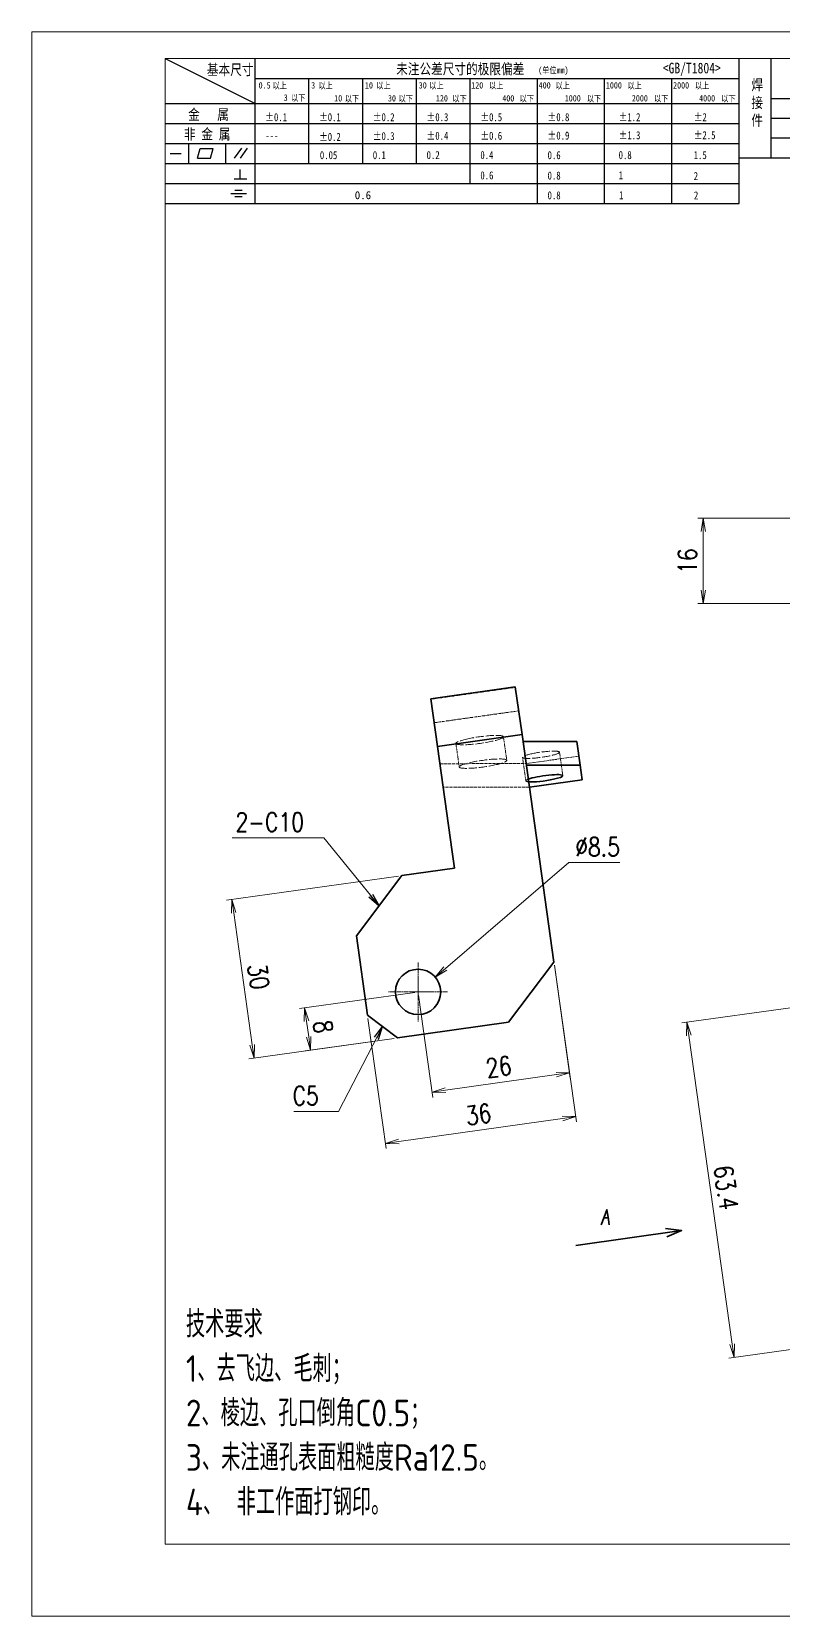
# Model space of a CAD drawing. Header units: millimetres. Extents: x 53130 to 124945, y -23470 to -1811.
# Drawn here: x 54764.9 to 54905.7, y -2526.1 to -2229.1 of the extents above; entities that cross this region are included whole.
import ezdxf

# ---------------------------------------------------------------- set-up
doc = ezdxf.new("R2010")
doc.units = ezdxf.units.MM
doc.header["$LTSCALE"] = 0.5
doc.linetypes.add('AM_ISO02W050x2', pattern=[3.75, 3, -0.75])
doc.linetypes.add('AM_ISO08W050x2', pattern=[9, 6, -0.75, 1.5, -0.75])
for name, color, linetype, lineweight in [('中心线', 2, 'AM_ISO08W050x2', 18), ('图框', 7, 'Continuous', 18), ('标注线', 3, 'Continuous', 18), ('粗实线', 7, 'Continuous', 35), ('虚线', 1, 'AM_ISO02W050x2', 18)]:
    doc.layers.add(name, color=color, linetype=linetype, lineweight=lineweight)
doc.layers.add('图\\M+19E79\\M+195B6\\M+18E9A', color=7, linetype='Continuous')
doc.layers.add('打印', color=7, linetype='Continuous', lineweight=15, plot=False)
doc.layers.add('打印-禁用', color=7, linetype='Continuous', lineweight=15, plot=False)
doc.styles.add('DIM', font='romans.shx', dxfattribs={"width": 0.8, "bigfont": 'bigfont.shx'})
doc.styles.add('国标', font='simfang.ttf', dxfattribs={"width": 0.8})
doc.styles.add('机械长仿宋', font='gbenor.shx', dxfattribs={"height": 1, "bigfont": 'gbcbig.shx'})
doc.dimstyles.new('XR 1-1', dxfattribs={"dimtxt": 3.5, "dimasz": 2.5, "dimexe": 1, "dimexo": 0.625, "dimgap": 1.2, "dimtad": 1, "dimtoh": 1, "dimdsep": 46, "dimtxsty": 'DIM', "dimblk": 'OPEN', "dimcen": 0, "dimclrd": 8, "dimclre": 8, "dimclrt": 2, "dimazin": 2, "dimtfac": 0.5, "dimtmove": 0, "dimatfit": 3, "dimldrblk": 'OPEN', "dimfxl": 0, "dimtolj": 2, "dimlwd": 18, "dimlwe": 18, "dimarcsym": 0})
doc.dimstyles.new('XR 1-1$0', dxfattribs={"dimtxt": 3.5, "dimasz": 2.5, "dimexe": 1, "dimexo": 0.625, "dimgap": 1.2, "dimtad": 1, "dimzin": 9, "dimdsep": 46, "dimtxsty": 'DIM', "dimblk": 'OPEN', "dimcen": 0, "dimclrd": 8, "dimclre": 8, "dimclrt": 2, "dimazin": 2, "dimtfac": 0.5, "dimtmove": 0, "dimatfit": 3, "dimldrblk": 'OPEN', "dimfxl": 0, "dimtolj": 2, "dimlwd": 18, "dimlwe": 18, "dimarcsym": 0})
doc.dimstyles.new('XR 1-1$3', dxfattribs={"dimtxt": 3.5, "dimasz": 2.5, "dimexe": 1, "dimexo": 0.625, "dimgap": 1.2, "dimtad": 1, "dimtoh": 1, "dimdsep": 46, "dimtxsty": 'DIM', "dimblk": 'OPEN', "dimcen": 0, "dimclrd": 8, "dimclre": 8, "dimclrt": 2, "dimazin": 2, "dimtfac": 0.5, "dimtofl": 0, "dimtmove": 0, "dimatfit": 3, "dimldrblk": 'OPEN', "dimfxl": 0, "dimtolj": 2, "dimlwd": 18, "dimlwe": 18, "dimarcsym": 0})

# ---------------------------------------------------------------- blocks, each defined once
blk = doc.blocks.new('GZDEH零件A3图框V01版')
at = {"layer": '图\\M+19E79\\M+195B6\\M+18E9A', "color": 9}
for p, q in [((2882.49, -1554.46), (2899.37, -1562.92)), ((2899.37, -1581.67), (2899.37, -1554.46)), ((2990.09, -1581.67), (2990.09, -1554.46)), ((2996.09, -1573.08), (2996.09, -1554.46)), ((2899.37, -1558.24), (2990.09, -1558.24)), ((2909.45, -1574.17), (2909.45, -1558.24)), ((2919.53, -1574.17), (2919.53, -1558.24)), ((2929.61, -1574.17), (2929.61, -1558.24)), ((2939.69, -1577.92), (2939.69, -1558.24)), ((2952.29, -1581.67), (2952.29, -1558.24)), ((2964.89, -1581.67), (2964.89, -1558.24)), ((2977.49, -1581.67), (2977.49, -1558.24)), ((2996.09, -1561.98), (3113.09, -1561.98)), ((2882.49, -1562.92), (2990.09, -1562.92)), ((2882.49, -1566.67), (2990.09, -1566.67)), ((2996.09, -1565.68), (3113.09, -1565.68)), ((2882.49, -1570.42), (2990.09, -1570.42)), ((2886.92, -1574.12), (2886.92, -1570.42)), ((2893.91, -1574.12), (2893.91, -1570.42)), ((2996.09, -1569.38), (3113.09, -1569.38)), ((2883.43, -1572.27), (2885.49, -1572.27)), ((2888.59, -1573.16), (2889.07, -1571.37)), ((2888.59, -1573.16), (2891, -1573.16)), ((2889.07, -1571.37), (2891.48, -1571.37)), ((2891, -1573.16), (2891.48, -1571.37)), ((2895.52, -1573.16), (2896.85, -1571.3)), ((2896.6, -1573.16), (2897.94, -1571.3)), ((2990.09, -1573.08), (3113.09, -1573.08)), ((2882.49, -1574.17), (2990.09, -1574.17)), ((2895.42, -1577.05), (2897.81, -1577.05)), ((2896.58, -1577.05), (2896.58, -1575.28)), ((2882.49, -1577.92), (2990.09, -1577.92)), ((2894.79, -1579.77), (2897.77, -1579.77)), ((2895.57, -1579.17), (2896.92, -1579.17)), ((2882.49, -1581.67), (2990.09, -1581.67)), ((2895.57, -1580.37), (2896.93, -1580.37))]:
    blk.add_line(p, q, dxfattribs=at)
at = {"layer": '图框', "linetype": 'Continuous'}
for p, q in [((2882.49, -1554.46), (2882.49, -1832.96)), ((3272.49, -1554.46), (2882.49, -1554.46)), ((2882.49, -1832.96), (3272.49, -1832.96))]:
    blk.add_line(p, q, dxfattribs=at)
at = {"layer": '打印-禁用', "linetype": 'Continuous'}
for p, q in [((2857.49, -1549.46), (2857.49, -1846.46)), ((3277.49, -1549.46), (2857.49, -1549.46)), ((2857.49, -1846.46), (3277.49, -1846.46))]:
    blk.add_line(p, q, dxfattribs=at)
at = {"layer": '图\\M+19E79\\M+195B6\\M+18E9A', "color": 9, "style": '国标', "width": 0.8}
for s, height, p in [('基本尺寸', 2, (2890.33, -1557.58)), ('未注公差尺寸的极限偏差', 2, (2925.81, -1557.44)), ('<GB/T1804>', 2, (2975.78, -1557.27)), ('30', 1.2, (2930.04, -1560.11)), ('金   属', 2, (2886.82, -1565.98)), ('±0.1', 1.5, (2901.27, -1566.23)), ('±0.1', 1.5, (2911.35, -1566.23)), ('±0.2', 1.5, (2921.43, -1566.23)), ('±0.3', 1.5, (2931.51, -1566.23)), ('±0.5', 1.5, (2941.59, -1566.23)), ('±0.8', 1.5, (2954.19, -1566.23)), ('±1.2', 1.5, (2967.51, -1566.23)), ('±2', 1.5, (2981.58, -1566.23)), ('非 金 属', 2, (2886.02, -1569.65)), ('±0.3', 1.5, (2921.43, -1569.77)), ('±0.4', 1.5, (2931.51, -1569.71)), ('±0.6', 1.5, (2941.59, -1569.71)), ('±0.9', 1.5, (2954.19, -1569.68)), ('±1.3', 1.5, (2967.51, -1569.62)), ('±2.5', 1.5, (2981.58, -1569.61)), ('---', 1.5, (2901.27, -1569.65)), ('±0.2', 1.5, (2911.35, -1569.92)), ('0.1', 1.5, (2921.43, -1573.34)), ('0.2', 1.5, (2931.51, -1573.33)), ('0.4', 1.5, (2941.59, -1573.33)), ('0.6', 1.5, (2954.19, -1573.35)), ('0.8', 1.5, (2967.51, -1573.33)), ('1.5', 1.5, (2981.58, -1573.34)), ('0.6', 1.5, (2941.59, -1577.14)), ('0.8', 1.5, (2954.19, -1577.17)), ('1', 1.5, (2967.51, -1577.12)), ('2', 1.5, (2981.58, -1577.26)), ('0.8', 1.5, (2954.19, -1580.87)), ('1', 1.5, (2967.59, -1580.86)), ('2', 1.5, (2981.62, -1580.89))]:
    blk.add_text(s, height=height, dxfattribs=at).set_placement(p)
at = {"layer": '图\\M+19E79\\M+195B6\\M+18E9A', "color": 9, "lineweight": 15, "style": '国标', "width": 0.8}
for s, p in [('(单位mm)', (2952.44, -1557.27)), ('0.5', (2900.03, -1560.11)), ('以上', (2902.64, -1560.16)), ('3', (2909.88, -1560.11)), ('以上', (2911.25, -1560.16)), ('10', (2919.96, -1560.11)), ('以上', (2922.09, -1560.16)), ('以上', (2932.02, -1560.16)), ('120', (2939.88, -1560.11)), ('以上', (2943.21, -1560.16)), ('400', (2952.52, -1560.11)), ('以上', (2955.68, -1560.16)), ('1000', (2965.12, -1560.11)), ('以上', (2969.16, -1560.16)), ('2000', (2977.72, -1560.11)), ('以上', (2981.8, -1560.16)), ('3', (2904.73, -1562.41)), ('以下', (2906.1, -1562.46)), ('10', (2914.19, -1562.54)), ('以下', (2916.18, -1562.59)), ('30', (2924.27, -1562.54)), ('以下', (2926.26, -1562.59)), ('120', (2933.26, -1562.54)), ('以下', (2936.34, -1562.59)), ('400', (2945.7, -1562.54)), ('以下', (2948.94, -1562.59)), ('1000', (2957.41, -1562.54)), ('以下', (2961.54, -1562.59)), ('2000', (2969.99, -1562.54)), ('以下', (2974.14, -1562.59)), ('4000', (2982.59, -1562.54)), ('以下', (2986.74, -1562.59))]:
    blk.add_text(s, height=1.2, dxfattribs=at).set_placement(p)
at = {"layer": '图\\M+19E79\\M+195B6\\M+18E9A', "color": 9, "lineweight": 13, "style": '国标'}
blk.add_text('0.6', height=1.5, dxfattribs=at).set_placement((2918.05, -1580.85))
at = {"layer": '图\\M+19E79\\M+195B6\\M+18E9A', "color": 9, "style": '国标'}
for s, insert, char_height, width, attachment_point in [('焊\\P接\\P件', (2992.39, -1558.41), 2, 3.1877, 1), ('0.05', (2911.51, -1573.37), 1.5, 5.1982, 7)]:
    blk.add_mtext(s, dxfattribs=dict(at, insert=insert, char_height=char_height, width=width, attachment_point=attachment_point))
blk = doc.blocks.new('DEH A3')
at = {"layer": '图框'}
blk.add_blockref('GZDEH零件A3图框V01版', (-2857.49, 1846.46), dxfattribs=at)
blk = doc.blocks.new('_Open')
at = {"color": 0, "linetype": 'ByBlock', "lineweight": -2}
for p, q in [((-1, 0.17), (0, 0)), ((-1, -0.17), (0, 0)), ((0, 0), (-1, 0))]:
    blk.add_line(p, q, dxfattribs=at)
blk = doc.blocks.new('*D112')
at = {"layer": 'Defpoints', "color": 0, "transparency": 16777216}
for p in [(54908.16, -2411.89), (54916.99, -2474.69), (54896.51, -2477.57)]:
    blk.add_point(p, dxfattribs=at)
at = {"layer": '标注线', "color": 8, "lineweight": 18, "transparency": 16777216}
for p, q in [((54907.54, -2411.97), (54886.69, -2414.9)), ((54888.03, -2417.24), (54896.16, -2475.09)), ((54916.37, -2474.78), (54895.52, -2477.71))]:
    blk.add_line(p, q, dxfattribs=at)
at = {"layer": '标注线', "color": 8, "lineweight": 18, "transparency": 16777216, "xscale": 2.5, "yscale": 2.5, "zscale": 2.5}
for p, rotation in [((54887.68, -2414.77), 98.00003737006217), ((54896.51, -2477.57), 278.0000373700622)]:
    blk.add_blockref('_Open', p, dxfattribs=dict(at, rotation=rotation))
at = {"layer": '标注线', "color": 2, "transparency": 16777216, "insert": (54895.02, -2445.76), "char_height": 3.5, "attachment_point": 5, "rotation": 278, "style": 'DIM'}
blk.add_mtext('\\A2;63.4', dxfattribs=at)
blk = doc.blocks.new('*D117')
at = {"layer": 'Defpoints', "color": 0, "transparency": 16777216}
for p in [(54890.75, -2320.31), (54912.82, -2320.31), (54909.6, -2336.31)]:
    blk.add_point(p, dxfattribs=at)
at = {"layer": '标注线', "color": 8, "lineweight": 18, "transparency": 16777216}
for p, q in [((54912.19, -2320.31), (54889.75, -2320.31)), ((54890.75, -2333.81), (54890.75, -2322.81)), ((54908.98, -2336.31), (54889.75, -2336.31))]:
    blk.add_line(p, q, dxfattribs=at)
at = {"layer": '标注线', "color": 8, "lineweight": 18, "transparency": 16777216, "xscale": 2.5, "yscale": 2.5, "zscale": 2.5}
for p, rotation in [((54890.75, -2320.31), 90), ((54890.75, -2336.31), 270)]:
    blk.add_blockref('_Open', p, dxfattribs=dict(at, rotation=rotation))
at = {"layer": '标注线', "color": 2, "transparency": 16777216, "insert": (54887.8, -2328.31), "char_height": 3.5, "attachment_point": 5, "rotation": 90, "style": 'DIM'}
blk.add_mtext('\\A2;16', dxfattribs=at)
blk = doc.blocks.new('*D125')
at = {"layer": 'Defpoints', "color": 0, "transparency": 16777216}
for p in [(54862.75, -2403.47), (54827.8, -2413.44), (54866.83, -2432.45)]:
    blk.add_point(p, dxfattribs=at)
at = {"layer": '标注线', "color": 8, "lineweight": 18, "transparency": 16777216}
for p, q in [((54862.84, -2404.09), (54866.97, -2433.44)), ((54827.89, -2414.06), (54831.32, -2438.45)), ((54833.65, -2437.11), (54864.35, -2432.8))]:
    blk.add_line(p, q, dxfattribs=at)
at = {"layer": '标注线', "color": 8, "lineweight": 18, "transparency": 16777216, "xscale": 2.5, "yscale": 2.5, "zscale": 2.5}
for p, rotation in [((54866.83, -2432.45), 8.000037369944137), ((54831.18, -2437.46), 188.0000373699442)]:
    blk.add_blockref('_Open', p, dxfattribs=dict(at, rotation=rotation))
at = {"layer": '标注线', "color": 2, "transparency": 16777216, "insert": (54848.59, -2432.04), "char_height": 3.5, "attachment_point": 5, "rotation": 8, "style": 'DIM'}
blk.add_mtext('\\A2;36', dxfattribs=at)
blk = doc.blocks.new('*D126')
at = {"layer": 'Defpoints', "color": 0, "transparency": 16777216}
for p in [(54834.22, -2387.29), (54802.37, -2391.77), (54833.45, -2417.69)]:
    blk.add_point(p, dxfattribs=at)
at = {"layer": '标注线', "color": 8, "lineweight": 18, "transparency": 16777216}
for p, q in [((54833.61, -2387.38), (54801.38, -2391.9)), ((54806.2, -2419), (54802.72, -2394.24)), ((54832.83, -2417.78), (54805.55, -2421.61))]:
    blk.add_line(p, q, dxfattribs=at)
at = {"layer": '标注线', "color": 8, "lineweight": 18, "transparency": 16777216, "xscale": 2.5, "yscale": 2.5, "zscale": 2.5}
for p, rotation in [((54802.37, -2391.77), 98.00108913778872), ((54806.54, -2421.47), 278.0010891377887)]:
    blk.add_blockref('_Open', p, dxfattribs=dict(at, rotation=rotation))
at = {"layer": '标注线', "color": 2, "transparency": 16777216, "insert": (54807.38, -2406.21), "char_height": 3.5, "attachment_point": 5, "rotation": 278.0011, "style": 'DIM'}
blk.add_mtext('\\A2;30', dxfattribs=at)
blk = doc.blocks.new('*D127')
at = {"layer": 'Defpoints', "color": 0, "transparency": 16777216}
for p in [(54862.75, -2403.47), (54837.29, -2409.07), (54839.93, -2427.85)]:
    blk.add_point(p, dxfattribs=at)
at = {"layer": '标注线', "color": 8, "lineweight": 18, "transparency": 16777216}
for p, q in [((54862.84, -2404.09), (54865.81, -2425.23)), ((54837.37, -2409.69), (54840.06, -2428.85)), ((54863.2, -2424.58), (54842.4, -2427.51))]:
    blk.add_line(p, q, dxfattribs=at)
at = {"layer": '标注线', "color": 8, "lineweight": 18, "transparency": 16777216, "xscale": 2.5, "yscale": 2.5, "zscale": 2.5}
for p, rotation in [((54865.67, -2424.24), 8.00003737007492), ((54839.93, -2427.85), 188.0000373700749)]:
    blk.add_blockref('_Open', p, dxfattribs=dict(at, rotation=rotation))
at = {"layer": '标注线', "color": 2, "transparency": 16777216, "insert": (54852.39, -2423.12), "char_height": 3.5, "attachment_point": 5, "rotation": 8, "style": 'DIM'}
blk.add_mtext('\\A2;26', dxfattribs=at)
blk = doc.blocks.new('*D128')
at = {"layer": 'Defpoints', "color": 0, "transparency": 16777216}
for p in [(54837.29, -2409.07), (54816.02, -2412.06), (54833.45, -2417.69)]:
    blk.add_point(p, dxfattribs=at)
at = {"layer": '标注线', "color": 8, "lineweight": 18, "transparency": 16777216}
for p, q in [((54836.67, -2409.16), (54815.03, -2412.2)), ((54816.79, -2417.51), (54816.37, -2414.54)), ((54832.83, -2417.78), (54816.14, -2420.12))]:
    blk.add_line(p, q, dxfattribs=at)
at = {"layer": '标注线', "color": 8, "lineweight": 18, "transparency": 16777216, "xscale": 2.5, "yscale": 2.5, "zscale": 2.5}
for p, rotation in [((54816.02, -2412.06), 98.00000843120266), ((54817.13, -2419.98), 278.0000084312026)]:
    blk.add_blockref('_Open', p, dxfattribs=dict(at, rotation=rotation))
at = {"layer": '标注线', "color": 2, "transparency": 16777216, "insert": (54819.5, -2415.61), "char_height": 3.5, "attachment_point": 5, "rotation": 278, "style": 'DIM'}
blk.add_mtext('\\A2;8', dxfattribs=at)
blk = doc.blocks.new('*D129')
at = {"layer": 'Defpoints', "color": 0, "transparency": 16777216}
for p in [(54840.51, -2406.3), (54834.06, -2411.84)]:
    blk.add_point(p, dxfattribs=at)
at = {"layer": '标注线', "color": 8, "lineweight": 18, "transparency": 16777216}
for p, q in [((54865.52, -2384.83), (54842.41, -2404.68)), ((54875.12, -2384.83), (54865.52, -2384.83))]:
    blk.add_line(p, q, dxfattribs=at)
at = {"layer": '标注线', "color": 8, "lineweight": 18, "transparency": 16777216, "xscale": 2.5, "yscale": 2.5, "zscale": 2.5, "rotation": 220.6600727646224}
blk.add_blockref('_Open', (54840.51, -2406.3), dxfattribs=at)
at = {"layer": '标注线', "color": 2, "transparency": 16777216, "insert": (54870.92, -2381.88), "char_height": 3.5, "attachment_point": 5, "style": 'DIM'}
blk.add_mtext('\\A2;∅8.5', dxfattribs=at)

msp = doc.modelspace()

# ---------------------------------------------------------------- linework, layer by layer
at = {"layer": '中心线', "ltscale": 0.276248}
msp.add_line((54837.286, -2403.549), (54837.286, -2414.599), dxfattribs=at)
at = {"layer": '中心线', "ltscale": 0.276245}
msp.add_line((54842.811, -2409.074), (54831.761, -2409.074), dxfattribs=at)
at = {"layer": '打印'}
msp.add_lwpolyline([(54764.856, -2229.107), (55184.856, -2229.107), (55184.856, -2526.107), (54764.856, -2526.107)], close=True, dxfattribs=at)
at = {"layer": '粗实线', "ltscale": 0.399999}
for p, q in [((54839.664, -2354.142), (54855.508, -2351.916)), ((54840.917, -2363.055), (54856.761, -2360.828))]:
    msp.add_line(p, q, dxfattribs=at)
at = {"layer": '粗实线', "ltscale": 0.225}
msp.add_line((54855.508, -2351.916), (54856.761, -2360.828), dxfattribs=at)
at = {"layer": '粗实线', "ltscale": 0.225001}
msp.add_line((54840.917, -2363.055), (54839.664, -2354.142), dxfattribs=at)
at = {"layer": '粗实线'}
for p, q in [((54856.761, -2360.828), (54862.755, -2403.475)), ((54854.243, -2414.769), (54833.448, -2417.692)), ((54886.662, -2453.8), (54866.856, -2456.583))]:
    msp.add_line(p, q, dxfattribs=at)
at = {"layer": '粗实线', "ltscale": 0.498538}
msp.add_line((54840.917, -2363.055), (54843.692, -2382.802), dxfattribs=at)
at = {"layer": '粗实线', "ltscale": 0.252417}
msp.add_line((54867.043, -2362.136), (54856.946, -2362.15), dxfattribs=at)
at = {"layer": '粗实线', "ltscale": 0.111405}
msp.add_line((54867.043, -2362.136), (54867.663, -2366.549), dxfattribs=at)
at = {"layer": '粗实线', "ltscale": 0.252405}
msp.add_line((54867.663, -2366.549), (54857.567, -2366.563), dxfattribs=at)
at = {"layer": '粗实线', "ltscale": 0.069585}
msp.add_line((54868.05, -2369.306), (54867.663, -2366.549), dxfattribs=at)
at = {"layer": '粗实线', "ltscale": 0.249992}
for p, q in [((54868.05, -2369.306), (54858.148, -2370.697)), ((54844.127, -2385.896), (54834.224, -2387.288))]:
    msp.add_line(p, q, dxfattribs=at)
at = {"layer": '粗实线', "ltscale": 0.078109}
msp.add_line((54844.127, -2385.896), (54843.692, -2382.802), dxfattribs=at)
at = {"layer": '粗实线', "ltscale": 0.353557}
msp.add_line((54825.713, -2398.582), (54834.224, -2387.288), dxfattribs=at)
at = {"layer": '粗实线', "ltscale": 0.375002}
msp.add_line((54827.801, -2413.437), (54825.713, -2398.582), dxfattribs=at)
at = {"layer": '粗实线', "ltscale": 0.353558}
msp.add_line((54854.243, -2414.769), (54862.755, -2403.475), dxfattribs=at)
at = {"layer": '粗实线', "ltscale": 0.176771}
msp.add_line((54833.448, -2417.692), (54827.801, -2413.437), dxfattribs=at)
at = {"layer": '粗实线', "ltscale": 2.44141e-05}
msp.add_line((54886.662, -2453.8), (54886.662, -2453.799), dxfattribs=at)
at = {"layer": '粗实线'}
for points in [[(54871.623, -2452.706), (54872.148, -2451.306), (54872.673, -2449.906), (54872.883, -2451.306), (54873.093, -2452.706)], [(54872.113, -2451.411), (54872.883, -2451.411)], [(54883.9, -2454.972), (54886.662, -2453.8), (54883.684, -2453.434)]]:
    msp.add_lwpolyline(points, dxfattribs=at)
msp.add_circle((54837.286, -2409.074), 4.25, dxfattribs=at)
for start_param, end_param in [(3.1416217, 5.7420786), (0.5411037, 2.0707963), (2.0707963, 3.1416217)]:
    msp.add_ellipse((54860.944, -2369.04), major_axis=(-3.466, -0.487), ratio=0.1391731, start_param=start_param, end_param=end_param, dxfattribs=at)
at = {"layer": '虚线', "ltscale": 0.399999}
for p, q in [((54839.676, -2354.229), (54855.521, -2352.002)), ((54840.29, -2358.599), (54856.134, -2356.372)), ((54840.297, -2358.642), (54856.141, -2356.415)), ((54840.917, -2363.055), (54856.761, -2360.828))]:
    msp.add_line(p, q, dxfattribs=at)
at = {"layer": '虚线', "ltscale": 0.111405}
for p, q in [((54844.375, -2362.511), (54844.995, -2366.924)), ((54853.287, -2361.259), (54853.907, -2365.672)), ((54863.79, -2364.139), (54864.41, -2368.552))]:
    msp.add_line(p, q, dxfattribs=at)
at = {"layer": '虚线', "ltscale": 0.403846}
msp.add_line((54841.374, -2366.306), (54857.527, -2366.285), dxfattribs=at)
at = {"layer": '虚线', "ltscale": 0.111407}
for p, q in [((54856.858, -2365.114), (54857.479, -2369.527)), ((54857.527, -2366.285), (54858.148, -2370.697))]:
    msp.add_line(p, q, dxfattribs=at)
at = {"layer": '虚线', "ltscale": 0.250004}
msp.add_line((54867.43, -2364.893), (54857.527, -2366.285), dxfattribs=at)
at = {"layer": '虚线', "ltscale": 0.403858}
msp.add_line((54858.148, -2370.697), (54841.994, -2370.719), dxfattribs=at)
at = {"layer": '虚线'}
for centre, major_axis, start_param, end_param in [((54848.831, -2361.885), (4.456, 0.626), 0.0000291, 2.0707963), ((54848.831, -2361.885), (4.456, 0.626), 2.0707963, 3.1416217), ((54848.831, -2361.885), (4.456, 0.626), 3.1416217, 6.2832144), ((54860.324, -2364.627), (3.466, 0.487), 0.0000291, 2.0707963), ((54849.451, -2366.298), (-4.456, -0.626), 3.1416217, 6.2832144), ((54849.451, -2366.298), (-4.456, -0.626), 0.0000291, 2.0707963), ((54849.451, -2366.298), (-4.456, -0.626), 2.0707963, 3.1416217), ((54860.324, -2364.627), (3.466, 0.487), 2.0707963, 3.1416217), ((54860.324, -2364.627), (3.466, 0.487), 3.1416217, 6.2832144), ((54860.944, -2369.04), (-3.466, -0.487), 5.7420786, 6.2832144), ((54860.944, -2369.04), (-3.466, -0.487), 0.0000291, 0.5411037)]:
    msp.add_ellipse(centre, major_axis=major_axis, ratio=0.1391731, start_param=start_param, end_param=end_param, dxfattribs=at)

# ---------------------------------------------------------------- block references
at = {"layer": '图框'}
msp.add_blockref('DEH A3', (54764.856, -2526.107), dxfattribs=at)

# ---------------------------------------------------------------- texts
at = {"layer": '标注线', "color": 2, "char_height": 3.5, "attachment_point": 9, "style": 'DIM'}
for s, insert in [('2-C10', (54815.888, -2378.987)), ('C5', (54818.671, -2430.292))]:
    msp.add_mtext(s, dxfattribs=dict(at, insert=insert))
at = {"layer": '标注线', "color": 2, "insert": (54793.769, -2507.176), "char_height": 5, "width": 114.82461, "attachment_point": 7, "style": '机械长仿宋'}
msp.add_mtext('\\A2;技术要求\\P1、去飞边、毛刺；\\P2、棱边、孔口倒角C0.5；\\P3、未注通孔表面粗糙度Ra12.5。\\P{\\A0;4、\\C3; \\C2;非工作面打钢印。}', dxfattribs=at)

# ---------------------------------------------------------------- dimensions: what is measured, and where the dimension line sits
at = {"layer": '标注线'}
for base, p1, p2, angle, picture, middle in [((54890.751, -2320.308), (54909.605, -2336.308), (54912.815, -2320.308), 90, '*D117', (54887.801, -2328.308)), ((54802.368, -2391.766), (54833.448, -2417.692), (54834.224, -2387.288), 98.00109, '*D126', (54807.378, -2406.209)), ((54866.827, -2432.452), (54827.801, -2413.437), (54862.755, -2403.475), 8.00004, '*D125', (54848.592, -2432.036)), ((54839.925, -2427.855), (54862.755, -2403.475), (54837.286, -2409.074), 188.00004, '*D127', (54852.388, -2423.124)), ((54816.02, -2412.063), (54833.448, -2417.692), (54837.286, -2409.074), 278.00001, '*D128', (54819.498, -2415.613))]:
    dim = msp.add_linear_dim(base=base, p1=p1, p2=p2, angle=angle, dimstyle='XR 1-1$0', dxfattribs=at)
    dim.commit()
    dim.dimension.update_dxf_attribs({"geometry": picture, "text_midpoint": middle})
dim = msp.add_diameter_dim_2p(p1=(54834.062, -2411.843), p2=(54840.51, -2406.305), dimstyle='XR 1-1$3', dxfattribs=at)
dim.commit()
dim.dimension.update_dxf_attribs({"geometry": '*D129', "text_midpoint": (54870.917, -2384.826), "dimtype": 163})
dim = msp.add_linear_dim(base=(54896.51, -2477.568), p1=(54908.164, -2411.887), p2=(54916.991, -2474.689), angle=278.00004, dimstyle='XR 1-1$0', override={"dimdec": 1}, dxfattribs=at)
dim.commit()
dim.dimension.update_dxf_attribs({"geometry": '*D112', "text_midpoint": (54895.018, -2445.756)})

# ---------------------------------------------------------------- leaders
at = {"layer": '标注线', "annotation_type": 0, "has_hookline": 1, "hookline_direction": 1}
for points, text_width in [([(54829.969, -2392.935), (54819.588, -2380.187), (54817.088, -2380.187)], 13.467), ([(54830.624, -2415.564), (54822.371, -2431.492), (54819.871, -2431.492)], 4.667)]:
    msp.add_leader(points, dimstyle='XR 1-1', override={"dimgap": 1.2, "dimtad": 1}, dxfattribs=dict(at, text_width=text_width))

doc.saveas('drawing.dxf')
